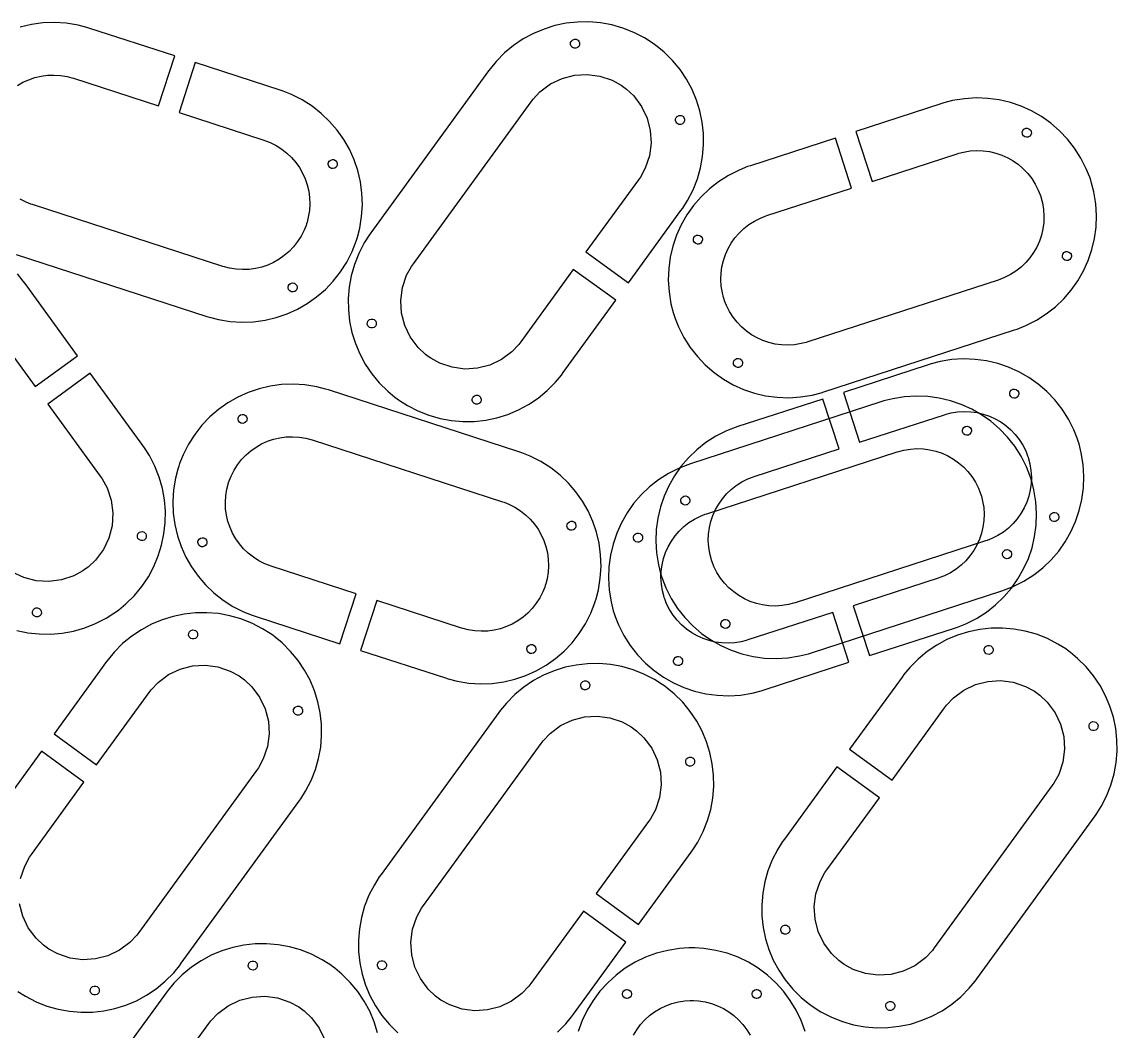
# Model space of a CAD drawing. Extents: x 0 to 47.8, y 0 to 94.9.
# Drawn here: x 22.2 to 47.53, y 71.53 to 94.87 of the extents above; entities that cross this region are included whole.
import ezdxf

# ---------------------------------------------------------------- set-up
doc = ezdxf.new("R2010")
doc.units = 0
doc.layers.get('0').update_dxf_attribs({"linetype": 'CONTINUOUS'})

msp = doc.modelspace()

# ---------------------------------------------------------------- linework, layer by layer
at = {"color": 0}
for points in [[(22.0931, 93.4037), (22.221, 93.4768), (22.3553, 93.5374), (22.495, 93.5849), (22.6392, 93.6187), (22.7867, 93.6389), (22.9368, 93.6443), (23.0883, 93.6349), (23.2406, 93.6099), (23.3549, 93.5811), (23.3922, 93.5689), (23.3922, 93.5689), (25.3561, 92.9308), (25.7317, 94.0863), (23.7678, 94.7244), (23.7008, 94.7463), (23.496, 94.7979), (23.2233, 94.8426), (22.9518, 94.8596), (22.6829, 94.8497), (22.4185, 94.8139), (22.1603, 94.7529)], [(22.0682, 89.4936), (26.4715, 88.0629), (26.5383, 88.0411), (26.7433, 87.9896), (27.0158, 87.9447), (27.2875, 87.9278), (27.5563, 87.9376), (27.8207, 87.9735), (28.0789, 88.0344), (28.3292, 88.1196), (28.5697, 88.2281), (28.7989, 88.3589), (29.0149, 88.5114), (29.216, 88.6844), (29.4004, 88.8772), (29.5664, 89.089), (29.7124, 89.3188), (29.8362, 89.5654), (29.915, 89.7617), (29.9368, 89.8285), (29.9585, 89.8953), (30.0101, 90.1003), (30.0549, 90.3729), (30.0718, 90.6444), (30.0619, 90.9133), (30.0261, 91.1778), (29.9651, 91.436), (29.88, 91.6863), (29.7715, 91.9268), (29.6407, 92.156), (29.4882, 92.3719), (29.3151, 92.5729), (29.1224, 92.7575), (28.9107, 92.9235), (28.681, 93.0693), (28.4342, 93.1933), (28.2379, 93.2719), (28.1711, 93.2936), (26.2072, 93.9318), (25.8317, 92.7763), (27.7957, 92.1382), (27.8329, 92.1261), (27.9425, 92.0822), (28.0801, 92.0129), (28.2085, 91.9315), (28.3267, 91.8388), (28.4343, 91.7358), (28.5308, 91.6236), (28.616, 91.5031), (28.689, 91.3751), (28.7494, 91.2408), (28.7971, 91.1013), (28.8311, 90.9571), (28.8511, 90.8096), (28.8565, 90.6594), (28.8471, 90.5078), (28.8221, 90.3557), (28.7933, 90.2413), (28.7813, 90.2039), (28.769, 90.1667), (28.7251, 90.0571), (28.656, 89.9194), (28.5744, 89.7911), (28.4818, 89.6731), (28.3789, 89.5654), (28.2667, 89.4688), (28.1461, 89.3837), (28.0182, 89.3106), (27.8839, 89.25), (27.7442, 89.2025), (27.6, 89.1686), (27.4525, 89.1486), (27.3024, 89.1431), (27.1508, 89.1525), (26.9986, 89.1775), (26.8842, 89.2064), (26.8469, 89.2185), (22.4436, 90.6492), (22.4063, 90.6612), (22.2967, 90.7051), (22.159, 90.7744)], [(21.2876, 88.1093), (22.5014, 86.4387), (23.4843, 87.1528), (22.2706, 88.8235), (22.2292, 88.8804), (22.0938, 89.0426)], [(22.0786, 80.7989), (22.3369, 80.7451), (22.5993, 80.7164), (22.8636, 80.7128), (23.1279, 80.7346), (23.3906, 80.7822), (23.6493, 80.856), (23.9024, 80.956), (24.1478, 81.0828), (24.3267, 81.1951), (24.3836, 81.2365), (24.4404, 81.2778), (24.6026, 81.4133), (24.7992, 81.6075), (24.9725, 81.8172), (25.1225, 82.0406), (25.2489, 82.2756), (25.3514, 82.5203), (25.4296, 82.7728), (25.4833, 83.0311), (25.5121, 83.2935), (25.5157, 83.5578), (25.4939, 83.8222), (25.4463, 84.0847), (25.3726, 84.3435), (25.2725, 84.5965), (25.1457, 84.8419), (25.0332, 85.0208), (24.9919, 85.0776), (23.7782, 86.7483), (22.7953, 86.0342), (24.009, 84.3636), (24.0544, 84.301), (24.1656, 84.095), (24.2626, 83.8093), (24.3014, 83.5151), (24.2832, 83.2213), (24.2096, 82.936), (24.0818, 82.6683), (23.9014, 82.4265), (23.7319, 82.2649), (23.6694, 82.2194), (23.6069, 82.174), (23.4008, 82.0629), (23.1151, 81.9658), (22.821, 81.9271), (22.5271, 81.9451), (22.2418, 82.0189), (21.9742, 82.1465)], [(22.1001, 72.4486), (22.279, 72.3361), (22.5244, 72.2093), (22.7775, 72.1093), (23.0362, 72.0356), (23.2989, 71.9879), (23.5632, 71.9661), (23.8276, 71.9697), (24.0899, 71.9985), (24.3482, 72.0522), (24.6008, 72.1304), (24.8456, 72.2329), (25.0804, 72.3593), (25.3038, 72.5094), (25.5135, 72.6828), (25.7078, 72.8792), (25.8432, 73.0414), (25.8844, 73.0982), (28.606, 76.844), (28.6472, 76.9008), (28.7597, 77.0799), (28.8865, 77.3253), (28.9867, 77.5783), (29.0603, 77.8371), (29.1079, 78.0996), (29.1297, 78.364), (29.1261, 78.6283), (29.0972, 78.8907), (29.0436, 79.149), (28.9654, 79.4015), (28.8629, 79.6462), (28.7365, 79.8813), (28.5865, 80.1046), (28.4131, 80.3143), (28.2167, 80.5085), (28.0544, 80.6439), (27.9975, 80.6853), (27.9407, 80.7265), (27.7617, 80.839), (27.5164, 80.9658), (27.2633, 81.066), (27.0044, 81.1396), (26.7419, 81.1872), (26.4776, 81.209), (26.2133, 81.2054), (25.951, 81.1765), (25.6925, 81.1229), (25.44, 81.0447), (25.1953, 80.9422), (24.9603, 80.8158), (24.7371, 80.6658), (24.5272, 80.4924), (24.3331, 80.296), (24.1976, 80.1337), (24.1564, 80.0768), (22.9426, 78.4063), (23.9256, 77.6921), (25.1393, 79.3626), (25.1847, 79.4253), (25.3464, 79.5947), (25.5881, 79.7751), (25.8558, 79.9029), (26.141, 79.9765), (26.435, 79.9947), (26.7292, 79.9558), (27.0147, 79.8589), (27.2208, 79.7478), (27.2835, 79.7022), (27.346, 79.6568), (27.5154, 79.4953), (27.6958, 79.2535), (27.8236, 78.9858), (27.8972, 78.7006), (27.9154, 78.4067), (27.8765, 78.1125), (27.7796, 77.8268), (27.6685, 77.6208), (27.6231, 77.5582), (24.9015, 73.8125), (24.8561, 73.7499), (24.6944, 73.5806), (24.4528, 73.4), (24.185, 73.2722), (23.8999, 73.1986), (23.6058, 73.1806), (23.3118, 73.2193), (23.0261, 73.3163), (22.82, 73.4274), (22.7575, 73.4728), (22.6949, 73.5183), (22.5256, 73.6799), (22.345, 73.9217), (22.2172, 74.1894), (22.1436, 74.4746)], [(34.5828, 71.5047), (34.7769, 71.7013), (34.9124, 71.8635), (34.9537, 71.9203), (36.1675, 73.591), (35.1846, 74.305), (33.9707, 72.6344), (33.9253, 72.5719), (33.7636, 72.4025), (33.5219, 72.2219), (33.2542, 72.0943), (32.969, 72.0206), (32.675, 72.0025), (32.381, 72.0413), (32.0953, 72.1383), (31.8892, 72.2494), (31.8267, 72.2949), (31.764, 72.3403), (31.5947, 72.5019), (31.4142, 72.7437), (31.2864, 73.0114), (31.2128, 73.2967), (31.1947, 73.5906), (31.2333, 73.8847), (31.3304, 74.1704), (31.4415, 74.3764), (31.4871, 74.439), (34.2085, 78.1847), (34.2539, 78.2474), (34.4156, 78.4167), (34.6572, 78.5972), (34.925, 78.725), (35.2101, 78.7986), (35.5042, 78.8167), (35.7983, 78.7779), (36.0839, 78.681), (36.29, 78.5697), (36.3526, 78.5243), (36.4151, 78.4789), (36.5846, 78.3172), (36.765, 78.0756), (36.8928, 77.8078), (36.9664, 77.5226), (36.9846, 77.2286), (36.9457, 76.9346), (36.8488, 76.6489), (36.7376, 76.4428), (36.6922, 76.3803), (36.6922, 76.3803), (35.4785, 74.7096), (36.4614, 73.9954), (37.6751, 75.6661), (37.7164, 75.7229), (37.8289, 75.9019), (37.9557, 76.1474), (38.0558, 76.4003), (38.1294, 76.6592), (38.1771, 76.9217), (38.1989, 77.186), (38.1953, 77.4504), (38.1664, 77.7126), (38.1128, 77.9711), (38.0346, 78.2236), (37.9321, 78.4683), (37.8057, 78.7033), (37.6557, 78.9265), (37.4822, 79.1364), (37.2858, 79.3306), (37.1236, 79.466), (37.0667, 79.5072), (37.0099, 79.5486), (36.8308, 79.6611), (36.5856, 79.7879), (36.3325, 79.8879), (36.0738, 79.9617), (35.8111, 80.0092), (35.5468, 80.0311), (35.2825, 80.0275), (35.0201, 79.9986), (34.7618, 79.945), (34.5092, 79.8668), (34.2646, 79.7643), (34.0296, 79.6379), (33.8063, 79.4878), (33.5965, 79.3144), (33.4022, 79.1181), (33.2668, 78.9557), (33.2256, 78.8989), (30.5042, 75.1531), (30.4628, 75.0963), (30.3503, 74.9174), (30.2235, 74.6719), (30.1235, 74.4189), (30.0497, 74.1601), (30.0021, 73.8976), (29.9803, 73.6332), (29.9839, 73.3689), (30.0128, 73.1065), (30.0664, 72.8482), (30.1446, 72.5957), (30.2471, 72.351), (30.3735, 72.116), (30.5236, 71.8926), (30.6969, 71.6829), (30.8933, 71.4887)], [(22.1642, 75.0626), (22.2613, 75.3483), (22.3724, 75.5543), (22.4179, 75.6169), (22.4179, 75.6169), (23.6317, 77.2875), (22.6487, 78.0017), (21.4349, 76.3311)], [(30.4235, 71.4908), (30.3453, 71.7433), (30.2428, 71.9881), (30.1164, 72.2229), (29.9664, 72.4462), (29.7929, 72.656), (29.5965, 72.8503), (29.4343, 72.9857), (29.3775, 73.0269), (29.3206, 73.0683), (29.1417, 73.1808), (28.8963, 73.3075), (28.6432, 73.4076), (28.3844, 73.4814), (28.1218, 73.529), (27.8575, 73.5508), (27.5932, 73.5471), (27.3308, 73.5183), (27.0724, 73.4647), (26.82, 73.3864), (26.5751, 73.284), (26.3403, 73.1575), (26.1169, 73.0075), (25.9072, 72.8342), (25.7131, 72.6376), (25.5775, 72.4754), (25.5362, 72.4186), (22.8147, 68.6729)], [(40.3168, 71.5221), (40.2243, 71.7749), (40.1086, 72.0151), (39.9708, 72.2419), (39.8125, 72.4536), (39.635, 72.6489), (39.4397, 72.8264), (39.2281, 72.9847), (39.0013, 73.1225), (38.7608, 73.2382), (38.5082, 73.3307), (38.2447, 73.3985), (37.9717, 73.4401), (37.7607, 73.4543), (37.6904, 73.4543), (37.6201, 73.4543), (37.4093, 73.4401), (37.1363, 73.3985), (36.8728, 73.3307), (36.62, 73.2382), (36.3797, 73.1225), (36.1529, 72.9847), (35.9413, 72.8264), (35.746, 72.6489), (35.5685, 72.4536), (35.4101, 72.2419), (35.2724, 72.0151), (35.1565, 71.7749), (35.064, 71.5221)], [(23.7978, 67.9586), (26.5192, 71.7044), (26.5646, 71.7671), (26.7263, 71.9364), (26.9681, 72.1169), (27.2357, 72.2447), (27.5208, 72.3183), (27.8149, 72.3364), (28.109, 72.2976), (28.3946, 72.2007), (28.6007, 72.0894), (28.6633, 72.044), (28.7258, 71.9986), (28.8953, 71.8369), (29.0757, 71.5953), (29.2035, 71.3275)], [(36.3407, 71.436), (36.4176, 71.5626), (36.506, 71.6808), (36.605, 71.7897), (36.714, 71.8889), (36.8322, 71.9772), (36.9588, 72.054), (37.0931, 72.1187), (37.234, 72.1704), (37.3811, 72.2082), (37.5335, 72.2314), (37.6512, 72.2393), (37.6904, 72.2393), (37.7297, 72.2393), (37.8474, 72.2314), (37.9999, 72.2082), (38.1469, 72.1704), (38.2879, 72.1187), (38.4221, 72.054), (38.5486, 71.9772), (38.6669, 71.8889), (38.7758, 71.7897), (38.875, 71.6808), (38.9633, 71.5626), (39.0401, 71.436)]]:
    msp.add_lwpolyline(points, dxfattribs=at)
for points in [[(36.4574, 91.2228), (35.2436, 89.5521), (36.2267, 88.8379), (37.4404, 90.5086), (37.4817, 90.5654), (37.5942, 90.7444), (37.721, 90.9899), (37.821, 91.2428), (37.8947, 91.5017), (37.9424, 91.7642), (37.9642, 92.0286), (37.9606, 92.2929), (37.9317, 92.5553), (37.8781, 92.8136), (37.7999, 93.0661), (37.6974, 93.3108), (37.571, 93.5458), (37.4208, 93.7692), (37.2475, 93.9789), (37.0511, 94.1731), (36.8888, 94.3085), (36.8319, 94.3497), (36.775, 94.3911), (36.5961, 94.5036), (36.3507, 94.6304), (36.0978, 94.7304), (35.839, 94.8042), (35.5764, 94.8518), (35.3119, 94.8736), (35.0476, 94.87), (34.7854, 94.8411), (34.5271, 94.7875), (34.2744, 94.7093), (34.0297, 94.6068), (33.7947, 94.4804), (33.5714, 94.3304), (33.3617, 94.1569), (33.1675, 93.9606), (33.0321, 93.7983), (32.9908, 93.7414), (30.2693, 89.9957), (30.2281, 89.9387), (30.1156, 89.7599), (29.9887, 89.5144), (29.8886, 89.2614), (29.815, 89.0026), (29.7674, 88.7401), (29.7456, 88.4757), (29.7492, 88.2114), (29.7781, 87.949), (29.8317, 87.6907), (29.9099, 87.4382), (30.0124, 87.1935), (30.1388, 86.9585), (30.2888, 86.7351), (30.4622, 86.5254), (30.6586, 86.3313), (30.8208, 86.1958), (30.8778, 86.1544), (30.9346, 86.1132), (31.1135, 86.0007), (31.3589, 85.8739), (31.6119, 85.7738), (31.8707, 85.7001), (32.1332, 85.6525), (32.3976, 85.6307), (32.6619, 85.6343), (32.9243, 85.6632), (33.1826, 85.7168), (33.4353, 85.795), (33.6799, 85.8975), (33.915, 86.0239), (34.1382, 86.1739), (34.3479, 86.3474), (34.5422, 86.5437), (34.6776, 86.706), (34.719, 86.7629), (35.9328, 88.4335), (34.9497, 89.1476), (33.736, 87.4769), (33.6906, 87.4144), (33.5289, 87.245), (33.2872, 87.0646), (33.0194, 86.9368), (32.7343, 86.8632), (32.4403, 86.845), (32.1461, 86.8839), (31.8604, 86.9808), (31.6544, 87.0921), (31.5919, 87.1374), (31.5293, 87.1829), (31.3599, 87.3444), (31.1794, 87.5863), (31.0517, 87.8539), (30.9781, 88.1392), (30.9599, 88.4331), (30.9986, 88.7272), (31.0957, 89.0129), (31.2068, 89.219), (31.2522, 89.2815), (33.9738, 93.0272), (34.0192, 93.0899), (34.1808, 93.2592), (34.4225, 93.4397), (34.6903, 93.5675), (34.9754, 93.6411), (35.2693, 93.6592), (35.5635, 93.6206), (35.8492, 93.5235), (36.0553, 93.4124), (36.1178, 93.3668), (36.1804, 93.3214), (36.3497, 93.1599), (36.5303, 92.9181), (36.6581, 92.6503), (36.7317, 92.3651), (36.7497, 92.0712), (36.711, 91.7771), (36.614, 91.4914), (36.5028, 91.2853), (36.4574, 91.2228)], [(35.0774, 94.3082), (35.0714, 94.2999), (35.0467, 94.28), (35.0089, 94.2661), (34.9686, 94.2676), (34.939, 94.279), (34.9308, 94.285), (34.9225, 94.291), (34.9025, 94.3157), (34.8888, 94.3535), (34.8901, 94.3938), (34.9015, 94.4233), (34.9075, 94.4315), (34.9135, 94.4399), (34.9382, 94.4599), (34.976, 94.4736), (35.0162, 94.4722), (35.0458, 94.4608), (35.0542, 94.4549), (35.0625, 94.4489), (35.0824, 94.4242), (35.0961, 94.3864), (35.0947, 94.3461), (35.0833, 94.3165), (35.0774, 94.3082)], [(39.4249, 90.3922), (41.3889, 91.0304), (41.0133, 92.186), (39.0494, 91.5478), (38.9825, 91.5261), (38.7864, 91.4474), (38.5396, 91.3235), (38.3099, 91.1775), (38.0982, 91.0115), (37.9053, 90.8271), (37.7322, 90.626), (37.5799, 90.41), (37.4489, 90.1808), (37.3406, 89.9403), (37.2553, 89.69), (37.1944, 89.4318), (37.1585, 89.1674), (37.1486, 88.8986), (37.1657, 88.6269), (37.2104, 88.3544), (37.2621, 88.1494), (37.2837, 88.0826), (37.3056, 88.0157), (37.3842, 87.8196), (37.5082, 87.5728), (37.654, 87.3431), (37.8201, 87.1314), (38.0044, 86.9385), (38.2056, 86.7654), (38.4215, 86.6131), (38.6507, 86.4821), (38.8912, 86.3738), (39.1415, 86.2886), (39.3999, 86.2276), (39.6642, 86.1918), (39.9331, 86.1819), (40.2046, 86.1989), (40.4772, 86.2436), (40.6822, 86.2953), (40.749, 86.3169), (45.1524, 87.7478), (45.2193, 87.7694), (45.4154, 87.8482), (45.6622, 87.9722), (45.8919, 88.1181), (46.1036, 88.284), (46.2964, 88.4685), (46.4696, 88.6696), (46.6219, 88.8856), (46.7529, 89.1147), (46.8614, 89.3553), (46.9464, 89.6056), (47.0074, 89.8637), (47.0432, 90.1282), (47.0531, 90.3971), (47.0361, 90.6686), (46.9914, 90.9413), (46.9397, 91.1461), (46.9181, 91.2129), (46.8963, 91.2799), (46.8176, 91.476), (46.6936, 91.7228), (46.5476, 91.9525), (46.3817, 92.1642), (46.1972, 92.3571), (45.9963, 92.5301), (45.7803, 92.6825), (45.5511, 92.8135), (45.3106, 92.9219), (45.0603, 93.0071), (44.8019, 93.0679), (44.5376, 93.1039), (44.2688, 93.1137), (43.9971, 93.0967), (43.7246, 93.0519), (43.5196, 93.0003), (43.4528, 92.9786), (41.4889, 92.3404), (41.8643, 91.1849), (43.8283, 91.8231), (43.8656, 91.8351), (43.98, 91.864), (44.1321, 91.889), (44.2837, 91.8985), (44.4338, 91.8929), (44.5814, 91.8729), (44.7254, 91.8389), (44.8651, 91.7914), (44.9994, 91.7308), (45.1274, 91.6578), (45.2479, 91.5726), (45.3601, 91.4761), (45.4631, 91.3685), (45.5558, 91.2503), (45.6372, 91.1221), (45.7064, 90.9843), (45.7503, 90.8747), (45.7625, 90.8375), (45.7746, 90.8001), (45.8035, 90.6858), (45.8283, 90.5336), (45.8379, 90.3821), (45.8324, 90.2319), (45.8124, 90.0843), (45.7783, 89.9403), (45.7308, 89.8006), (45.6703, 89.6663), (45.5972, 89.5383), (45.5122, 89.4178), (45.4156, 89.3056), (45.3079, 89.2026), (45.1897, 89.11), (45.0615, 89.0285), (44.9238, 88.9593), (44.8143, 88.9154), (44.7769, 88.9033), (40.3736, 87.4725), (40.3362, 87.4604), (40.2218, 87.4315), (40.0697, 87.4065), (39.9181, 87.3971), (39.7681, 87.4026), (39.6204, 87.4226), (39.4763, 87.4567), (39.3365, 87.5042), (39.2024, 87.5647), (39.0744, 87.6378), (38.9539, 87.7229), (38.8417, 87.8194), (38.7386, 87.9271), (38.646, 88.0453), (38.5646, 88.1735), (38.4953, 88.3113), (38.4514, 88.4208), (38.4393, 88.4581), (38.4272, 88.4954), (38.3983, 88.6099), (38.3733, 88.7619), (38.3639, 88.9135), (38.3694, 89.0636), (38.3894, 89.2113), (38.4233, 89.3553), (38.471, 89.495), (38.5315, 89.6293), (38.6046, 89.7572), (38.6896, 89.8778), (38.7863, 89.99), (38.8939, 90.0929), (39.0121, 90.1856), (39.1403, 90.2671), (39.2781, 90.3363), (39.3875, 90.3801), (39.4249, 90.3922)], [(37.5044, 92.5449), (37.4985, 92.5365), (37.4738, 92.5167), (37.436, 92.5028), (37.3957, 92.5042), (37.3661, 92.5157), (37.3578, 92.5215), (37.3494, 92.5276), (37.3296, 92.5524), (37.3158, 92.5901), (37.3172, 92.6304), (37.3286, 92.66), (37.3346, 92.6682), (37.3406, 92.6765), (37.3653, 92.6965), (37.4031, 92.7103), (37.4433, 92.7089), (37.4729, 92.6975), (37.4812, 92.6915), (37.4894, 92.6856), (37.5094, 92.6608), (37.5232, 92.6229), (37.5218, 92.5828), (37.5104, 92.5531), (37.5044, 92.5449)], [(45.4092, 92.4103), (45.4189, 92.4135), (45.4506, 92.4151), (45.4893, 92.404), (45.521, 92.3792), (45.5383, 92.3526), (45.5415, 92.3429), (45.5446, 92.3332), (45.5463, 92.3015), (45.5351, 92.2628), (45.5104, 92.2311), (45.4838, 92.2138), (45.474, 92.2106), (45.4643, 92.2074), (45.4326, 92.2058), (45.3939, 92.2169), (45.3622, 92.2417), (45.3449, 92.2683), (45.3418, 92.2781), (45.3386, 92.2878), (45.3369, 92.3194), (45.3481, 92.3582), (45.3728, 92.3899), (45.3994, 92.4071), (45.4092, 92.4103)], [(29.4199, 91.684), (29.4294, 91.6808), (29.4561, 91.6636), (29.481, 91.6319), (29.4921, 91.5932), (29.4904, 91.5615), (29.4872, 91.5518), (29.484, 91.5421), (29.4668, 91.5154), (29.435, 91.4907), (29.3964, 91.4796), (29.3646, 91.4811), (29.3549, 91.4843), (29.3451, 91.4875), (29.3186, 91.5049), (29.2937, 91.5365), (29.2826, 91.5753), (29.2843, 91.6069), (29.2875, 91.6167), (29.2907, 91.6264), (29.3079, 91.6531), (29.3397, 91.6778), (29.3783, 91.6889), (29.41, 91.6872), (29.4199, 91.684)], [(37.8007, 89.9382), (37.8104, 89.9413), (37.8421, 89.9429), (37.8808, 89.9318), (37.9125, 89.9071), (37.9299, 89.8804), (37.9331, 89.8707), (37.9362, 89.861), (37.9378, 89.8293), (37.9267, 89.7907), (37.9019, 89.7589), (37.8753, 89.7415), (37.8656, 89.7385), (37.856, 89.7353), (37.8242, 89.7336), (37.7854, 89.7447), (37.7538, 89.7696), (37.7364, 89.7961), (37.7333, 89.8058), (37.7301, 89.8156), (37.7285, 89.8472), (37.7396, 89.886), (37.7644, 89.9176), (37.791, 89.935), (37.8007, 89.9382)], [(46.3362, 89.5571), (46.346, 89.5603), (46.3776, 89.5619), (46.4164, 89.5508), (46.4481, 89.5261), (46.4654, 89.4994), (46.4685, 89.4897), (46.4717, 89.48), (46.4733, 89.4483), (46.4622, 89.4096), (46.4374, 89.3779), (46.4108, 89.3606), (46.4011, 89.3574), (46.3914, 89.3542), (46.3596, 89.3526), (46.321, 89.3637), (46.2893, 89.3885), (46.2719, 89.4151), (46.2689, 89.4249), (46.2657, 89.4346), (46.264, 89.4662), (46.275, 89.505), (46.2999, 89.5367), (46.3265, 89.554), (46.3362, 89.5571)], [(28.4928, 88.8308), (28.5025, 88.8278), (28.529, 88.8104), (28.5539, 88.7787), (28.565, 88.74), (28.5633, 88.7083), (28.5601, 88.6986), (28.5571, 88.6889), (28.5397, 88.6622), (28.5079, 88.6375), (28.4693, 88.6264), (28.4375, 88.6279), (28.4278, 88.6311), (28.4181, 88.6343), (28.3915, 88.6517), (28.3668, 88.6833), (28.3557, 88.7221), (28.3574, 88.7538), (28.3604, 88.7635), (28.3636, 88.7732), (28.381, 88.7999), (28.4126, 88.8246), (28.4514, 88.8357), (28.4831, 88.834), (28.4928, 88.8308)], [(30.3751, 87.836), (30.3692, 87.8278), (30.3444, 87.8078), (30.3065, 87.794), (30.2664, 87.7954), (30.2367, 87.8068), (30.2285, 87.8128), (30.2201, 87.8188), (30.2003, 87.8435), (30.1865, 87.8814), (30.1879, 87.9217), (30.1992, 87.9513), (30.2053, 87.9594), (30.2112, 87.9678), (30.236, 87.9876), (30.2737, 88.0015), (30.314, 88), (30.3436, 87.9887), (30.3519, 87.9826), (30.3601, 87.9767), (30.3801, 87.9521), (30.3939, 87.9142), (30.3925, 87.874), (30.3811, 87.8443), (30.3751, 87.836)], [(39.134, 84.3569), (41.0979, 84.9951), (40.7225, 86.1507), (38.7586, 85.5125), (38.6917, 85.4908), (38.4956, 85.4122), (38.2487, 85.2882), (38.019, 85.1422), (37.8074, 84.9763), (37.6144, 84.7918), (37.4414, 84.5908), (37.2889, 84.3747), (37.1581, 84.1456), (37.0496, 83.905), (36.9644, 83.6547), (36.9035, 83.3965), (36.8676, 83.1322), (36.8578, 82.8633), (36.8747, 82.5917), (36.9196, 82.3192), (36.9712, 82.1142), (36.9929, 82.0474), (37.0146, 81.9804), (37.0933, 81.7843), (37.2174, 81.5375), (37.3632, 81.3078), (37.5293, 81.0961), (37.7136, 80.9033), (37.9147, 80.7301), (38.1307, 80.5778), (38.3599, 80.4469), (38.6004, 80.3385), (38.8507, 80.2533), (39.1089, 80.1924), (39.3733, 80.1565), (39.6422, 80.1467), (39.9138, 80.1636), (40.1864, 80.2083), (40.3914, 80.26), (40.4582, 80.2818), (44.8615, 81.7125), (44.9283, 81.7342), (45.1246, 81.8129), (45.3714, 81.9369), (45.6011, 82.0828), (45.8128, 82.2488), (46.0056, 82.4332), (46.1788, 82.6343), (46.3311, 82.8503), (46.4621, 83.0794), (46.5704, 83.32), (46.6556, 83.5703), (46.7165, 83.8285), (46.7524, 84.0929), (46.7622, 84.3618), (46.7453, 84.6333), (46.7006, 84.906), (46.6489, 85.1108), (46.6272, 85.1776), (46.6054, 85.2446), (46.5268, 85.4407), (46.4028, 85.6875), (46.2568, 85.9172), (46.0908, 86.129), (45.9064, 86.3218), (45.7054, 86.4949), (45.4893, 86.6474), (45.2601, 86.7782), (45.0196, 86.8867), (44.7693, 86.9718), (44.5111, 87.0328), (44.2468, 87.0686), (43.9779, 87.0785), (43.7063, 87.0615), (43.4338, 87.0167), (43.2287, 86.965), (43.1619, 86.9433), (41.1981, 86.3051), (41.5735, 85.1496), (43.5375, 85.7878), (43.5747, 85.7999), (43.6892, 85.8287), (43.8413, 85.8538), (43.9928, 85.8632), (44.1429, 85.8576), (44.2906, 85.8376), (44.4346, 85.8036), (44.5743, 85.7561), (44.7086, 85.6956), (44.8365, 85.6225), (44.9571, 85.5375), (45.0693, 85.4408), (45.1722, 85.3332), (45.2649, 85.215), (45.3464, 85.0868), (45.4156, 84.949), (45.4594, 84.8396), (45.4717, 84.8022), (45.4838, 84.7649), (45.5126, 84.6506), (45.5375, 84.4983), (45.5471, 84.3468), (45.5415, 84.1967), (45.5215, 84.0492), (45.4875, 83.905), (45.44, 83.7653), (45.3794, 83.631), (45.3064, 83.5031), (45.2212, 83.3825), (45.1247, 83.2703), (45.0171, 83.1674), (44.8989, 83.0747), (44.7707, 82.9933), (44.6329, 82.924), (44.5233, 82.8801), (44.4861, 82.8681), (40.0828, 81.4372), (40.0454, 81.4251), (39.931, 81.3964), (39.7789, 81.3713), (39.6272, 81.3618), (39.4772, 81.3674), (39.3296, 81.3874), (39.1856, 81.4214), (39.0458, 81.4689), (38.9115, 81.5294), (38.7836, 81.6025), (38.6631, 81.6876), (38.5508, 81.7842), (38.4479, 81.8918), (38.3551, 82.01), (38.2737, 82.1382), (38.2044, 82.276), (38.1606, 82.3856), (38.1485, 82.4228), (38.1364, 82.4601), (38.1075, 82.5746), (38.0825, 82.7267), (38.0731, 82.8782), (38.0786, 83.0283), (38.0986, 83.176), (38.1326, 83.32), (38.1801, 83.4597), (38.2407, 83.594), (38.3138, 83.7219), (38.3987, 83.8425), (38.4954, 83.9547), (38.6031, 84.0576), (38.7212, 84.1503), (38.8494, 84.2318), (38.9872, 84.301), (39.0967, 84.3449), (39.134, 84.3569)], [(38.7278, 87.085), (38.7375, 87.0882), (38.7692, 87.0897), (38.8079, 87.0787), (38.8396, 87.0539), (38.8569, 87.0274), (38.8601, 87.0176), (38.8632, 87.0079), (38.8649, 86.9763), (38.8537, 86.9375), (38.8289, 86.9057), (38.8024, 86.8883), (38.7926, 86.8853), (38.7829, 86.8821), (38.7513, 86.8804), (38.7125, 86.8917), (38.6808, 86.9164), (38.6635, 86.9431), (38.6604, 86.9526), (38.6572, 86.9624), (38.6556, 86.9942), (38.6667, 87.0328), (38.6914, 87.0644), (38.7181, 87.0818), (38.7278, 87.085)], [(32.3683, 80.8536), (30.4043, 81.4918), (30.0289, 80.3363), (31.9928, 79.6981), (32.0596, 79.6764), (32.2646, 79.6247), (32.5371, 79.58), (32.8087, 79.5631), (33.0776, 79.5729), (33.3419, 79.6088), (33.6001, 79.6696), (33.8504, 79.7549), (34.091, 79.8633), (34.3201, 79.9942), (34.5363, 80.1465), (34.7372, 80.3197), (34.9217, 80.5125), (35.0876, 80.7242), (35.2336, 80.9539), (35.3576, 81.2007), (35.4362, 81.3968), (35.4581, 81.4638), (35.4797, 81.5306), (35.5314, 81.7356), (35.5761, 82.0081), (35.5931, 82.2797), (35.5832, 82.5486), (35.5474, 82.8129), (35.4864, 83.0712), (35.4012, 83.3214), (35.2928, 83.5619), (35.1619, 83.7911), (35.0094, 84.0072), (34.8364, 84.2082), (34.6436, 84.3926), (34.4319, 84.5586), (34.2022, 84.7046), (33.9554, 84.8286), (33.7592, 84.9072), (33.6924, 84.9289), (29.289, 86.3596), (29.2221, 86.3814), (29.0172, 86.4331), (28.7446, 86.4778), (28.4731, 86.4949), (28.2042, 86.4849), (27.9397, 86.4492), (27.6815, 86.3882), (27.4313, 86.3031), (27.1907, 86.1946), (26.9615, 86.0637), (26.7456, 85.9112), (26.5444, 85.7382), (26.3601, 85.5454), (26.194, 85.3336), (26.0482, 85.1039), (25.9242, 84.8571), (25.8456, 84.661), (25.8238, 84.594), (25.8021, 84.5272), (25.7504, 84.3224), (25.7056, 84.0497), (25.6886, 83.7782), (25.6985, 83.5093), (25.7344, 83.2449), (25.7953, 82.9867), (25.8804, 82.7364), (25.9889, 82.4958), (26.1199, 82.2667), (26.2722, 82.0507), (26.4453, 81.8496), (26.6382, 81.6651), (26.8499, 81.4992), (27.0796, 81.3533), (27.3264, 81.2293), (27.5225, 81.1506), (27.5894, 81.1289), (29.5533, 80.4907), (29.9288, 81.6462), (27.9649, 82.2844), (27.9275, 82.2965), (27.8179, 82.3404), (27.6803, 82.4097), (27.5521, 82.4911), (27.4339, 82.5837), (27.3263, 82.6867), (27.2296, 82.7989), (27.1446, 82.9194), (27.0714, 83.0474), (27.011, 83.1817), (26.9633, 83.3214), (26.9294, 83.4656), (26.9094, 83.6131), (26.9039, 83.7632), (26.9133, 83.9147), (26.9383, 84.0669), (26.9672, 84.1812), (26.9793, 84.2186), (26.9914, 84.256), (27.0353, 84.3654), (27.1046, 84.5032), (27.186, 84.6314), (27.2786, 84.7496), (27.3817, 84.8572), (27.4938, 84.9539), (27.6143, 85.0389), (27.7424, 85.1119), (27.8765, 85.1725), (28.0163, 85.22), (28.1604, 85.254), (28.3081, 85.274), (28.4581, 85.2796), (28.6096, 85.2701), (28.7618, 85.2451), (28.8763, 85.2162), (28.9135, 85.2042), (33.3169, 83.7733), (33.3542, 83.7613), (33.4637, 83.7174), (33.6015, 83.6482), (33.7297, 83.5667), (33.8479, 83.474), (33.9556, 83.3711), (34.0521, 83.2589), (34.1372, 83.1383), (34.2103, 83.0104), (34.2708, 82.8761), (34.3183, 82.7364), (34.3524, 82.5924), (34.3724, 82.4447), (34.3779, 82.2946), (34.3683, 82.1431), (34.3435, 81.991), (34.3146, 81.8765), (34.3025, 81.8392), (34.2903, 81.8019), (34.2464, 81.6924), (34.1772, 81.5546), (34.0957, 81.4264), (34.0031, 81.3082), (33.9001, 81.2006), (33.7879, 81.104), (33.6674, 81.0189), (33.5394, 80.9458), (33.4051, 80.8853), (33.2654, 80.8378), (33.1214, 80.8038), (32.9738, 80.7838), (32.8236, 80.7783), (32.6721, 80.7876), (32.52, 80.8128), (32.4056, 80.8415), (32.3683, 80.8536)], [(32.8022, 86.0726), (32.7961, 86.0644), (32.7715, 86.0444), (32.7336, 86.0307), (32.6935, 86.0321), (32.6638, 86.0435), (32.6556, 86.0494), (32.6472, 86.0554), (32.6272, 86.0801), (32.6135, 86.1179), (32.6149, 86.1582), (32.6263, 86.1878), (32.6324, 86.1961), (32.6383, 86.2043), (32.6629, 86.2243), (32.7008, 86.2381), (32.7411, 86.2367), (32.7707, 86.2254), (32.779, 86.2193), (32.7872, 86.2133), (32.8072, 86.1886), (32.821, 86.1508), (32.8194, 86.1106), (32.8082, 86.081), (32.8022, 86.0726)], [(43.3918, 82.0086), (41.4279, 81.3706), (41.8033, 80.215), (43.7674, 80.8531), (43.8342, 80.8749), (44.0303, 80.9535), (44.2771, 81.0775), (44.5068, 81.2235), (44.7185, 81.3894), (44.9114, 81.5739), (45.0844, 81.7749), (45.2368, 81.9908), (45.3678, 82.22), (45.4763, 82.4606), (45.5612, 82.7108), (45.6222, 82.969), (45.6581, 83.2335), (45.6679, 83.5024), (45.651, 83.774), (45.6062, 84.0465), (45.5546, 84.2515), (45.5329, 84.3183), (45.5111, 84.3851), (45.4325, 84.5814), (45.3085, 84.8282), (45.1626, 85.0579), (44.9965, 85.2696), (44.8121, 85.4624), (44.6111, 85.6354), (44.3951, 85.7879), (44.166, 85.9187), (43.9254, 86.0272), (43.6751, 86.1124), (43.4169, 86.1733), (43.1525, 86.2092), (42.8836, 86.219), (42.6121, 86.2021), (42.3394, 86.1572), (42.1346, 86.1057), (42.0678, 86.0839), (37.6643, 84.6532), (37.5974, 84.6314), (37.4012, 84.5528), (37.1544, 84.4288), (36.9247, 84.2829), (36.7131, 84.1168), (36.5201, 83.9325), (36.3471, 83.7314), (36.1947, 83.5154), (36.0638, 83.2862), (35.9554, 83.0457), (35.8703, 82.7954), (35.8093, 82.5372), (35.7735, 82.2728), (35.7636, 82.0039), (35.7806, 81.7324), (35.8253, 81.4597), (35.8769, 81.2549), (35.8987, 81.1879), (35.9204, 81.1211), (35.999, 80.9249), (36.1231, 80.6781), (36.2689, 80.4485), (36.435, 80.2367), (36.6194, 80.0439), (36.8204, 79.8708), (37.0365, 79.7183), (37.2656, 79.5875), (37.5062, 79.479), (37.7564, 79.3939), (38.0146, 79.3329), (38.279, 79.2971), (38.5479, 79.2872), (38.8194, 79.3042), (39.0921, 79.349), (39.2971, 79.4006), (39.3639, 79.4224), (41.3279, 80.0604), (40.9524, 81.216), (38.9885, 80.5779), (38.9511, 80.5657), (38.8367, 80.5369), (38.6846, 80.5119), (38.5331, 80.5025), (38.3829, 80.5079), (38.2353, 80.5281), (38.0913, 80.5619), (37.9515, 80.6096), (37.8172, 80.6701), (37.6893, 80.7431), (37.5687, 80.8282), (37.4565, 80.9249), (37.3536, 81.0325), (37.261, 81.1506), (37.1794, 81.2787), (37.1103, 81.4165), (37.0664, 81.5261), (37.0543, 81.5633), (37.0421, 81.6007), (37.0132, 81.7151), (36.9883, 81.8672), (36.9787, 82.0189), (36.9843, 82.1689), (37.0043, 82.3165), (37.0383, 82.4607), (37.0858, 82.6004), (37.1464, 82.7346), (37.2194, 82.8625), (37.3046, 82.9832), (37.4011, 83.0953), (37.5087, 83.1983), (37.6269, 83.291), (37.7551, 83.3724), (37.8929, 83.4417), (38.0025, 83.4856), (38.0397, 83.4976), (42.4432, 84.9283), (42.4804, 84.9404), (42.5949, 84.9693), (42.7469, 84.9943), (42.8986, 85.0038), (43.0486, 84.9983), (43.1962, 84.9782), (43.3403, 84.9443), (43.48, 84.8968), (43.6143, 84.8363), (43.7422, 84.7632), (43.8628, 84.6781), (43.975, 84.5814), (44.0779, 84.4737), (44.1707, 84.3557), (44.2521, 84.2275), (44.3214, 84.0897), (44.3653, 83.9801), (44.3774, 83.9428), (44.3894, 83.9056), (44.4183, 83.7911), (44.4433, 83.639), (44.4528, 83.4874), (44.4472, 83.3374), (44.4272, 83.1897), (44.3932, 83.0457), (44.3457, 82.906), (44.2851, 82.7717), (44.2121, 82.6438), (44.1269, 82.5232), (44.0304, 82.411), (43.9228, 82.3081), (43.8046, 82.2153), (43.6764, 82.1339), (43.5386, 82.0647), (43.429, 82.0208), (43.3918, 82.0086)], [(45.1183, 86.375), (45.1281, 86.3782), (45.1597, 86.3799), (45.1985, 86.3687), (45.2301, 86.344), (45.2475, 86.3174), (45.2507, 86.3076), (45.2538, 86.2979), (45.2554, 86.2662), (45.2443, 86.2275), (45.2194, 86.1958), (45.1929, 86.1785), (45.1832, 86.1753), (45.1735, 86.1721), (45.1418, 86.1706), (45.1031, 86.1817), (45.0714, 86.2064), (45.054, 86.2331), (45.0508, 86.2428), (45.0478, 86.2525), (45.0461, 86.2842), (45.0572, 86.3229), (45.0819, 86.3546), (45.1086, 86.3718), (45.1183, 86.375)], [(27.2678, 85.5917), (27.2579, 85.5949), (27.2314, 85.6122), (27.2067, 85.6439), (27.1956, 85.6825), (27.1972, 85.7143), (27.2003, 85.724), (27.2035, 85.7336), (27.2207, 85.7603), (27.2525, 85.7851), (27.2911, 85.7963), (27.3229, 85.7946), (27.3326, 85.7914), (27.3422, 85.7882), (27.3689, 85.771), (27.3937, 85.7393), (27.4049, 85.7006), (27.4032, 85.6689), (27.4, 85.659), (27.3968, 85.6493), (27.3796, 85.6228), (27.3478, 85.5979), (27.3092, 85.5869), (27.2774, 85.5886), (27.2678, 85.5917)], [(44.0889, 85.316), (44.0792, 85.3128), (44.0475, 85.3111), (44.0087, 85.3222), (43.9771, 85.3469), (43.9599, 85.3736), (43.9567, 85.3833), (43.9535, 85.3931), (43.9518, 85.4247), (43.9629, 85.4635), (43.9876, 85.4951), (44.0143, 85.5125), (44.024, 85.5157), (44.0337, 85.5188), (44.0654, 85.5204), (44.1042, 85.5093), (44.1358, 85.4846), (44.1532, 85.4579), (44.1564, 85.4482), (44.1594, 85.4385), (44.1611, 85.4068), (44.15, 85.3681), (44.1253, 85.3364), (44.0986, 85.319), (44.0889, 85.316)], [(37.5099, 83.9029), (37.5196, 83.906), (37.5512, 83.9078), (37.59, 83.8965), (37.6217, 83.8718), (37.639, 83.8453), (37.6422, 83.8354), (37.6453, 83.8257), (37.6469, 83.794), (37.6358, 83.7554), (37.6111, 83.7237), (37.5844, 83.7064), (37.5747, 83.7032), (37.565, 83.7), (37.5333, 83.6985), (37.4946, 83.7094), (37.4629, 83.7343), (37.4456, 83.761), (37.4425, 83.7706), (37.4393, 83.7803), (37.4376, 83.8119), (37.4488, 83.8507), (37.4735, 83.8825), (37.5001, 83.8997), (37.5099, 83.9029)], [(46.0454, 83.5218), (46.055, 83.525), (46.0868, 83.5267), (46.1256, 83.5156), (46.1572, 83.4908), (46.1746, 83.4642), (46.1776, 83.4544), (46.1808, 83.4447), (46.1825, 83.4131), (46.1714, 83.3743), (46.1465, 83.3426), (46.12, 83.3253), (46.1103, 83.3221), (46.1006, 83.3189), (46.0689, 83.3174), (46.0301, 83.3285), (45.9985, 83.3532), (45.9811, 83.3799), (45.9779, 83.3896), (45.9749, 83.3993), (45.9732, 83.431), (45.9843, 83.4697), (46.009, 83.5014), (46.0357, 83.5188), (46.0454, 83.5218)], [(34.8763, 83.1196), (34.8664, 83.1228), (34.8399, 83.14), (34.815, 83.1718), (34.8039, 83.2104), (34.8056, 83.2421), (34.8087, 83.2518), (34.8119, 83.2615), (34.8292, 83.2882), (34.861, 83.3131), (34.8996, 83.3242), (34.9313, 83.3224), (34.9411, 83.3193), (34.9507, 83.3161), (34.9774, 83.2989), (35.0022, 83.2671), (35.0133, 83.2285), (35.0117, 83.1967), (35.0085, 83.1869), (35.0053, 83.1772), (34.9881, 83.1507), (34.9563, 83.1258), (34.9176, 83.1147), (34.886, 83.1164), (34.8763, 83.1196)], [(25.0561, 83.0415), (25.0621, 83.0332), (25.0735, 83.0036), (25.0749, 82.9633), (25.061, 82.9256), (25.0411, 82.9008), (25.0328, 82.8949), (25.0246, 82.8889), (24.9949, 82.8775), (24.9547, 82.8761), (24.9168, 82.8899), (24.8921, 82.9099), (24.8861, 82.9181), (24.8801, 82.9264), (24.8688, 82.956), (24.8674, 82.9963), (24.8812, 83.034), (24.9011, 83.0588), (24.9094, 83.0647), (24.9176, 83.0707), (24.9472, 83.0821), (24.9875, 83.0835), (25.0253, 83.0697), (25.0501, 83.0499), (25.0561, 83.0415)], [(26.3407, 82.7385), (26.331, 82.7417), (26.3043, 82.759), (26.2796, 82.7907), (26.2685, 82.8294), (26.2701, 82.8611), (26.2733, 82.8708), (26.2764, 82.8806), (26.2938, 82.9072), (26.3254, 82.9319), (26.3642, 82.9431), (26.3958, 82.9414), (26.4056, 82.9382), (26.4153, 82.935), (26.4419, 82.9178), (26.4667, 82.8861), (26.4778, 82.8474), (26.4761, 82.8157), (26.4729, 82.806), (26.4699, 82.7963), (26.4525, 82.7696), (26.4208, 82.7449), (26.3821, 82.7338), (26.3504, 82.7354), (26.3407, 82.7385)], [(36.4804, 82.8438), (36.4707, 82.8406), (36.439, 82.839), (36.4003, 82.8501), (36.3686, 82.8749), (36.3514, 82.9015), (36.3482, 82.9112), (36.345, 82.9208), (36.3433, 82.9526), (36.3544, 82.9914), (36.3792, 83.0231), (36.4058, 83.0404), (36.4156, 83.0435), (36.4253, 83.0467), (36.4569, 83.0483), (36.4957, 83.0372), (36.5274, 83.0124), (36.5447, 82.9858), (36.5479, 82.9761), (36.5511, 82.9664), (36.5526, 82.9347), (36.5415, 82.896), (36.5168, 82.8643), (36.4901, 82.8469), (36.4804, 82.8438)], [(45.016, 82.4628), (45.0062, 82.4596), (44.9746, 82.4579), (44.9358, 82.469), (44.9042, 82.4939), (44.8868, 82.5206), (44.8837, 82.5301), (44.8806, 82.54), (44.8789, 82.5717), (44.89, 82.6103), (44.9147, 82.6419), (44.9414, 82.6593), (44.9511, 82.6625), (44.9608, 82.6657), (44.9925, 82.6672), (45.0313, 82.6563), (45.0629, 82.6314), (45.0803, 82.6049), (45.0833, 82.595), (45.0865, 82.5854), (45.0882, 82.5536), (45.0771, 82.5149), (45.0524, 82.4832), (45.0257, 82.4658), (45.016, 82.4628)], [(22.629, 81.2782), (22.635, 81.2699), (22.6464, 81.2403), (22.6478, 81.2), (22.634, 81.1622), (22.614, 81.1375), (22.6058, 81.1314), (22.5975, 81.1256), (22.5679, 81.1142), (22.5276, 81.1128), (22.4899, 81.1265), (22.4651, 81.1465), (22.4592, 81.1547), (22.4532, 81.1631), (22.4417, 81.1926), (22.4403, 81.2329), (22.4542, 81.2707), (22.474, 81.2954), (22.4824, 81.3014), (22.4906, 81.3074), (22.5203, 81.3188), (22.5606, 81.3201), (22.5983, 81.3064), (22.6231, 81.2865), (22.629, 81.2782)], [(38.4369, 81.0497), (38.4467, 81.0529), (38.4783, 81.0546), (38.5171, 81.0435), (38.5488, 81.0186), (38.5661, 80.9921), (38.5692, 80.9824), (38.5724, 80.9726), (38.574, 80.941), (38.5629, 80.9022), (38.5382, 80.8706), (38.5115, 80.8532), (38.5018, 80.85), (38.4921, 80.8468), (38.4604, 80.8453), (38.4217, 80.8564), (38.39, 80.8811), (38.3726, 80.9078), (38.3696, 80.9174), (38.3664, 80.9272), (38.3647, 80.9589), (38.3758, 80.9975), (38.4006, 81.0293), (38.4272, 81.0465), (38.4369, 81.0497)], [(40.8175, 75.2593), (42.0313, 76.9299), (41.0483, 77.6442), (39.8344, 75.9735), (39.7932, 75.9167), (39.6807, 75.7376), (39.5539, 75.4924), (39.4539, 75.2393), (39.3801, 74.9804), (39.3325, 74.7179), (39.3107, 74.4535), (39.3143, 74.1892), (39.3431, 73.9268), (39.3968, 73.6685), (39.475, 73.416), (39.5775, 73.1713), (39.7039, 72.9363), (39.8539, 72.7131), (40.0272, 72.5032), (40.2238, 72.309), (40.386, 72.1736), (40.4429, 72.1322), (40.4997, 72.091), (40.6786, 71.9785), (40.924, 71.8517), (41.1771, 71.7517), (41.4358, 71.6779), (41.6985, 71.6303), (41.9628, 71.6085), (42.2272, 71.6121), (42.4894, 71.641), (42.7478, 71.6946), (43.0004, 71.7728), (43.245, 71.8753), (43.48, 72.0018), (43.7033, 72.1518), (43.9131, 72.3251), (44.1074, 72.5215), (44.2428, 72.6838), (44.284, 72.7407), (47.0056, 76.4864), (47.0468, 76.5432), (47.1593, 76.7222), (47.2861, 76.9676), (47.3861, 77.2207), (47.4599, 77.4794), (47.5075, 77.7419), (47.5293, 78.0064), (47.5257, 78.2707), (47.4968, 78.5331), (47.4432, 78.7914), (47.365, 79.0439), (47.2625, 79.2886), (47.1361, 79.5236), (46.9861, 79.7469), (46.8126, 79.9567), (46.6163, 80.1508), (46.4539, 80.2862), (46.3971, 80.3276), (46.3403, 80.3689), (46.1613, 80.4814), (45.916, 80.6082), (45.6629, 80.7083), (45.404, 80.7819), (45.1415, 80.8296), (44.8772, 80.8514), (44.6129, 80.8478), (44.3506, 80.8189), (44.0921, 80.7653), (43.8396, 80.6871), (43.5949, 80.5846), (43.3599, 80.4582), (43.1367, 80.3082), (42.9268, 80.1347), (42.7326, 79.9383), (42.5972, 79.7761), (42.556, 79.7193), (41.3422, 78.0486), (42.3251, 77.3344), (43.5389, 79.005), (43.5843, 79.0676), (43.746, 79.2371), (43.9876, 79.4175), (44.2554, 79.5453), (44.5406, 79.6189), (44.8346, 79.6371), (45.1288, 79.5983), (45.4143, 79.5012), (45.6204, 79.3901), (45.6831, 79.3447), (45.7456, 79.2993), (45.915, 79.1376), (46.0954, 78.8958), (46.2232, 78.6282), (46.2968, 78.3429), (46.315, 78.049), (46.2761, 77.7549), (46.1792, 77.4692), (46.0679, 77.2632), (46.0226, 77.2006), (43.3011, 73.4549), (43.2557, 73.3922), (43.094, 73.2229), (42.8524, 73.0424), (42.5846, 72.9146), (42.2994, 72.841), (42.0054, 72.8229), (41.7112, 72.8617), (41.4256, 72.9586), (41.2196, 73.0699), (41.1571, 73.1153), (41.0944, 73.1607), (40.9251, 73.3224), (40.7446, 73.564), (40.6168, 73.8318), (40.5432, 74.1169), (40.525, 74.411), (40.5638, 74.7051), (40.6608, 74.9907), (40.7719, 75.1968), (40.8175, 75.2593)], [(26.0731, 80.7671), (26.079, 80.7753), (26.1037, 80.7953), (26.1417, 80.809), (26.1818, 80.8076), (26.2115, 80.7963), (26.2197, 80.7903), (26.2281, 80.7843), (26.2481, 80.7596), (26.2617, 80.7217), (26.2603, 80.6815), (26.249, 80.6518), (26.2431, 80.6436), (26.2369, 80.6353), (26.2124, 80.6154), (26.1744, 80.6017), (26.1342, 80.6031), (26.1046, 80.6143), (26.0964, 80.6203), (26.0881, 80.6264), (26.0681, 80.6511), (26.0543, 80.6889), (26.0557, 80.7292), (26.0671, 80.7587), (26.0731, 80.7671)], [(33.9492, 80.2664), (33.9394, 80.2696), (33.9128, 80.2869), (33.8881, 80.3186), (33.8769, 80.3572), (33.8786, 80.3889), (33.8817, 80.3986), (33.8849, 80.4083), (33.9022, 80.435), (33.9339, 80.4599), (33.9726, 80.471), (34.0043, 80.4693), (34.014, 80.4661), (34.0237, 80.4629), (34.0504, 80.4457), (34.0751, 80.4139), (34.0862, 80.3753), (34.0846, 80.3435), (34.0814, 80.3337), (34.0783, 80.324), (34.061, 80.2975), (34.0293, 80.2726), (33.9906, 80.2617), (33.9589, 80.2632), (33.9492, 80.2664)], [(44.4728, 80.4094), (44.4786, 80.4176), (44.5033, 80.4376), (44.5411, 80.4514), (44.5814, 80.45), (44.6111, 80.4386), (44.6193, 80.4326), (44.6276, 80.4267), (44.6476, 80.4019), (44.6613, 80.3642), (44.6599, 80.3239), (44.6486, 80.2943), (44.6426, 80.286), (44.6365, 80.2778), (44.6118, 80.2578), (44.574, 80.244), (44.5337, 80.2454), (44.5042, 80.2568), (44.496, 80.2628), (44.4876, 80.2688), (44.4676, 80.2935), (44.4539, 80.3313), (44.4553, 80.3715), (44.4667, 80.4011), (44.4728, 80.4094)], [(37.4075, 79.9906), (37.3978, 79.9875), (37.3661, 79.9858), (37.3274, 79.9969), (37.2957, 80.0217), (37.2783, 80.0483), (37.2753, 80.0581), (37.2721, 80.0678), (37.2704, 80.0994), (37.2815, 80.1382), (37.3063, 80.1699), (37.3329, 80.1872), (37.3426, 80.1903), (37.3524, 80.1935), (37.384, 80.1951), (37.4228, 80.184), (37.4544, 80.1592), (37.4718, 80.1326), (37.475, 80.1229), (37.4781, 80.1132), (37.4797, 80.0815), (37.4686, 80.0428), (37.4439, 80.0111), (37.4172, 79.9937), (37.4075, 79.9906)], [(35.3122, 79.4656), (35.3061, 79.4574), (35.2815, 79.4375), (35.2436, 79.4236), (35.2033, 79.4251), (35.1738, 79.4364), (35.1656, 79.4424), (35.1572, 79.4485), (35.1372, 79.4731), (35.1235, 79.511), (35.1249, 79.5511), (35.1363, 79.5808), (35.1424, 79.589), (35.1483, 79.5974), (35.1729, 79.6174), (35.2108, 79.6311), (35.251, 79.6297), (35.2807, 79.6183), (35.2889, 79.6124), (35.2972, 79.6064), (35.3172, 79.5817), (35.3308, 79.5437), (35.3294, 79.5035), (35.3182, 79.4739), (35.3122, 79.4656)], [(28.5001, 79.0036), (28.5061, 79.0119), (28.5308, 79.0319), (28.5686, 79.0457), (28.6089, 79.0443), (28.6385, 79.0329), (28.6468, 79.0269), (28.655, 79.021), (28.675, 78.9963), (28.6888, 78.9583), (28.6874, 78.9182), (28.676, 78.8885), (28.67, 78.8803), (28.664, 78.8719), (28.6393, 78.8521), (28.6015, 78.8383), (28.5612, 78.8397), (28.5317, 78.851), (28.5233, 78.8569), (28.5151, 78.8631), (28.4951, 78.8876), (28.4814, 78.9256), (28.4828, 78.9658), (28.4942, 78.9954), (28.5001, 79.0036)], [(46.8997, 78.6461), (46.9057, 78.6543), (46.9304, 78.6743), (46.9682, 78.6881), (47.0085, 78.6867), (47.0381, 78.6753), (47.0464, 78.6693), (47.0546, 78.6633), (47.0746, 78.6386), (47.0883, 78.6007), (47.0869, 78.5606), (47.0756, 78.531), (47.0696, 78.5226), (47.0636, 78.5144), (47.0389, 78.4944), (47.0011, 78.4807), (46.9608, 78.4821), (46.9313, 78.4935), (46.9229, 78.4994), (46.9147, 78.5054), (46.8947, 78.5301), (46.881, 78.5679), (46.8824, 78.6082), (46.8938, 78.6378), (46.8997, 78.6461)], [(37.7393, 77.7022), (37.7332, 77.694), (37.7085, 77.674), (37.6707, 77.6603), (37.6304, 77.6617), (37.6008, 77.6731), (37.5925, 77.679), (37.5843, 77.685), (37.5643, 77.7097), (37.5506, 77.7475), (37.5519, 77.7878), (37.5633, 77.8175), (37.5693, 77.8257), (37.5753, 77.834), (37.6, 77.8539), (37.6379, 77.8678), (37.6781, 77.8664), (37.7076, 77.8549), (37.716, 77.8489), (37.7242, 77.8429), (37.7442, 77.8182), (37.7579, 77.7804), (37.7565, 77.7401), (37.7453, 77.7106), (37.7393, 77.7022)], [(39.7704, 73.9372), (39.7764, 73.9456), (39.8011, 73.9656), (39.8389, 73.9793), (39.8792, 73.9779), (39.9087, 73.9665), (39.9171, 73.9606), (39.9253, 73.9546), (39.9453, 73.9299), (39.959, 73.8919), (39.9576, 73.8518), (39.9462, 73.8221), (39.9403, 73.8137), (39.9343, 73.8056), (39.9096, 73.7857), (39.8718, 73.7718), (39.8315, 73.7733), (39.8018, 73.7846), (39.7936, 73.7906), (39.7853, 73.7967), (39.7654, 73.8214), (39.7517, 73.8592), (39.7531, 73.8994), (39.7644, 73.929), (39.7704, 73.9372)], [(27.6229, 72.9854), (27.6168, 72.9771), (27.5922, 72.9571), (27.5543, 72.9433), (27.5142, 72.9447), (27.4844, 72.9561), (27.4763, 72.9621), (27.4679, 72.9682), (27.4479, 72.9928), (27.4342, 73.0307), (27.4356, 73.071), (27.4469, 73.1006), (27.4531, 73.1088), (27.459, 73.1171), (27.4836, 73.1371), (27.5215, 73.1508), (27.5618, 73.1493), (27.5914, 73.1381), (27.5997, 73.1319), (27.6079, 73.126), (27.6279, 73.1014), (27.6417, 73.0635), (27.6401, 73.0233), (27.6289, 72.9936), (27.6229, 72.9854)], [(30.6099, 72.9935), (30.6039, 72.9853), (30.5792, 72.9653), (30.5414, 72.9515), (30.5011, 72.9529), (30.4715, 72.9643), (30.4632, 72.9703), (30.4549, 72.9763), (30.435, 73.001), (30.4213, 73.0388), (30.4226, 73.079), (30.434, 73.1086), (30.44, 73.1169), (30.446, 73.1253), (30.4707, 73.1451), (30.5085, 73.1589), (30.5488, 73.1575), (30.5783, 73.1461), (30.5867, 73.1401), (30.595, 73.1342), (30.6149, 73.1094), (30.6286, 73.0717), (30.6272, 73.0314), (30.6158, 73.0018), (30.6099, 72.9935)], [(23.7979, 72.5315), (23.8039, 72.5399), (23.8286, 72.5597), (23.8664, 72.5735), (23.9067, 72.5721), (23.9363, 72.5608), (23.9446, 72.5547), (23.9528, 72.5487), (23.9728, 72.524), (23.9865, 72.4862), (23.9851, 72.446), (23.9737, 72.4164), (23.9678, 72.4081), (23.9618, 72.3999), (23.9371, 72.3799), (23.8993, 72.3661), (23.859, 72.3675), (23.8293, 72.3789), (23.8211, 72.3849), (23.8128, 72.3908), (23.7929, 72.4156), (23.779, 72.4533), (23.7806, 72.4936), (23.7918, 72.5233), (23.7979, 72.5315)], [(36.0856, 72.3893), (36.0856, 72.3996), (36.0938, 72.4303), (36.1163, 72.4636), (36.1496, 72.4861), (36.1803, 72.4943), (36.1904, 72.4943), (36.2007, 72.4943), (36.2314, 72.4861), (36.2647, 72.4636), (36.2872, 72.4303), (36.2954, 72.3996), (36.2954, 72.3893), (36.2954, 72.3792), (36.2872, 72.3485), (36.2647, 72.3151), (36.2314, 72.2926), (36.2007, 72.2843), (36.1904, 72.2843), (36.1803, 72.2843), (36.1496, 72.2926), (36.1163, 72.3151), (36.0938, 72.3485), (36.0856, 72.3792), (36.0856, 72.3893)], [(39.0856, 72.3893), (39.0856, 72.3996), (39.0938, 72.4303), (39.1163, 72.4636), (39.1496, 72.4861), (39.1803, 72.4943), (39.1904, 72.4943), (39.2007, 72.4943), (39.2314, 72.4861), (39.2647, 72.4636), (39.2872, 72.4303), (39.2954, 72.3996), (39.2954, 72.3893), (39.2954, 72.3792), (39.2872, 72.3485), (39.2647, 72.3151), (39.2314, 72.2926), (39.2007, 72.2843), (39.1904, 72.2843), (39.1803, 72.2843), (39.1496, 72.2926), (39.1163, 72.3151), (39.0938, 72.3485), (39.0856, 72.3792), (39.0856, 72.3893)], [(42.1974, 72.1739), (42.2033, 72.1822), (42.2282, 72.2021), (42.266, 72.216), (42.3063, 72.2146), (42.3358, 72.2032), (42.3442, 72.1972), (42.3524, 72.1913), (42.3724, 72.1664), (42.3861, 72.1286), (42.3847, 72.0883), (42.3733, 72.0588), (42.3674, 72.0504), (42.3614, 72.0422), (42.3367, 72.0224), (42.2989, 72.0085), (42.2586, 72.0099), (42.2289, 72.0212), (42.2207, 72.0272), (42.2124, 72.0332), (42.1925, 72.0579), (42.1786, 72.0957), (42.18, 72.136), (42.1914, 72.1657), (42.1974, 72.1739)]]:
    msp.add_lwpolyline(points, close=True, dxfattribs=at)

doc.saveas('drawing.dxf')
